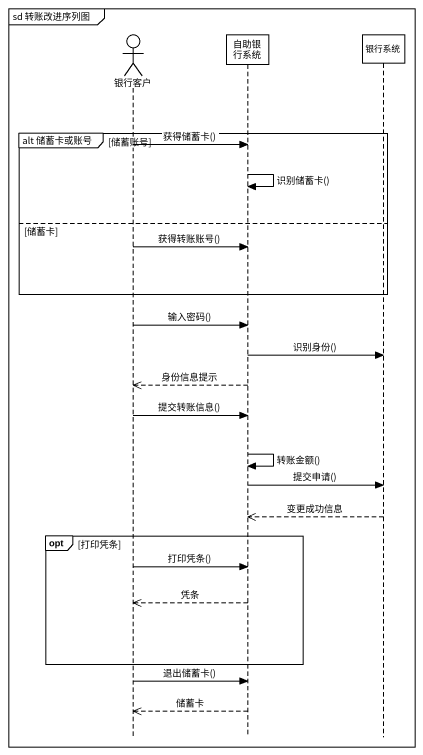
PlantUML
@startuml
mainframe sd 转账改进序列图
hide footbox
actor 银行客户
participant 自助银行系统
participant 银行系统

group alt 储蓄卡或账号 [储蓄账号]
  银行客户 -> 自助银行系统 : 获得储蓄卡()
  自助银行系统 -> 自助银行系统 : 识别储蓄卡()
else 储蓄卡
  银行客户 -> 自助银行系统 : 获得转账账号()
end
银行客户 -> 自助银行系统 : 输入密码()
自助银行系统 -> 银行系统 : 识别身份()
自助银行系统 -->> 银行客户 : 身份信息提示
银行客户 -> 自助银行系统 : 提交转账信息()
自助银行系统 -> 自助银行系统 : 转账金额()
自助银行系统 -> 银行系统 : 提交申请()
银行系统 -->> 自助银行系统 : 变更成功信息
opt 打印凭条
  银行客户 -> 自助银行系统 : 打印凭条()
  自助银行系统 -->> 银行客户 : 凭条
end
银行客户 -> 自助银行系统 : 退出储蓄卡()
自助银行系统 -->> 银行客户 : 储蓄卡
@enduml
